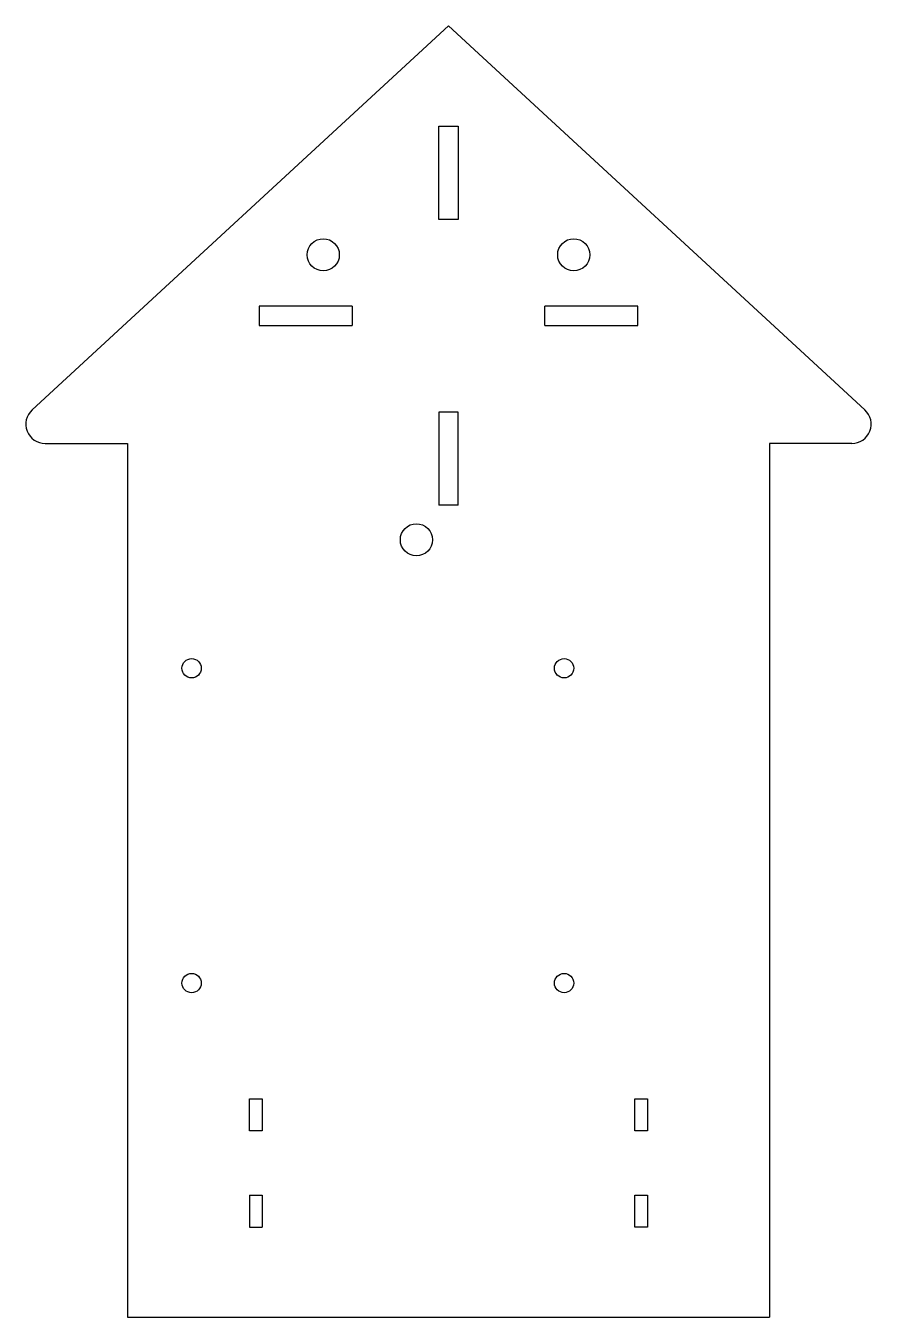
# Model space of a CAD drawing. Header units: millimetres. Extents: x -119 to 13, y -116 to 85.
import ezdxf

# ---------------------------------------------------------------- set-up
doc = ezdxf.new("R2010")
doc.units = ezdxf.units.MM

msp = doc.modelspace()

# ---------------------------------------------------------------- linework, layer by layer
at = {"color": 7, "linetype": 'Continuous', "lineweight": 25}
for p, q in [((-53.32, 84.89), (-118.17, 25.09)), ((-53.32, 84.89), (11.53, 25.09)), ((-54.82, 54.75), (-54.82, 69.25)), ((-54.82, 69.25), (-51.82, 69.25)), ((-51.82, 69.25), (-51.82, 54.75)), ((-51.82, 54.75), (-54.82, 54.75)), ((-68.32, 41.25), (-82.82, 41.25)), ((-82.82, 41.25), (-82.82, 38.25)), ((-68.32, 41.25), (-68.32, 38.25)), ((-23.82, 41.25), (-38.32, 41.25)), ((-38.32, 38.25), (-38.32, 41.25)), ((-23.82, 38.25), (-23.82, 41.25)), ((-82.82, 38.25), (-68.32, 38.25)), ((-38.32, 38.25), (-23.82, 38.25)), ((-51.82, 24.75), (-54.82, 24.75)), ((-54.82, 24.75), (-54.82, 10.25)), ((-51.82, 10.25), (-51.82, 24.75)), ((-116.14, 19.89), (-103.32, 19.89)), ((-103.32, 19.89), (-103.32, -116.11)), ((-3.32, 19.89), (-3.32, -116.11)), ((9.5, 19.89), (-3.32, 19.89)), ((-51.82, 10.25), (-54.82, 10.25)), ((-84.32, -82.11), (-82.32, -82.11)), ((-84.32, -87.11), (-84.32, -82.11)), ((-82.32, -82.11), (-82.32, -87.11)), ((-24.32, -87.11), (-24.32, -82.11)), ((-24.32, -82.11), (-22.32, -82.11)), ((-22.32, -82.11), (-22.32, -87.11)), ((-82.32, -87.11), (-84.32, -87.11)), ((-22.32, -87.11), (-24.32, -87.11)), ((-84.32, -97.11), (-84.32, -102.11)), ((-84.32, -97.11), (-82.32, -97.11)), ((-82.32, -97.11), (-82.32, -102.11)), ((-24.32, -102.11), (-24.32, -97.11)), ((-24.32, -97.11), (-22.32, -97.11)), ((-22.32, -97.11), (-22.32, -102.11)), ((-84.32, -102.11), (-82.32, -102.11)), ((-22.32, -102.11), (-24.32, -102.11)), ((-103.32, -116.11), (-3.32, -116.11))]:
    msp.add_line(p, q, dxfattribs=at)
for centre, radius in [((-72.82, 49.25), 2.5), ((-33.82, 49.25), 2.5), ((-58.32, 4.89), 2.5), ((-93.32, -15.11), 1.5), ((-35.32, -15.11), 1.5), ((-93.32, -64.11), 1.5), ((-35.32, -64.11), 1.5)]:
    msp.add_circle(centre, radius, dxfattribs=at)
for centre, start, end in [((-116.14, 22.89), 132.6756, 270), ((9.5, 22.89), 270, 47.3244)]:
    msp.add_arc(centre, 3, start, end, dxfattribs=at)

doc.saveas('drawing.dxf')
